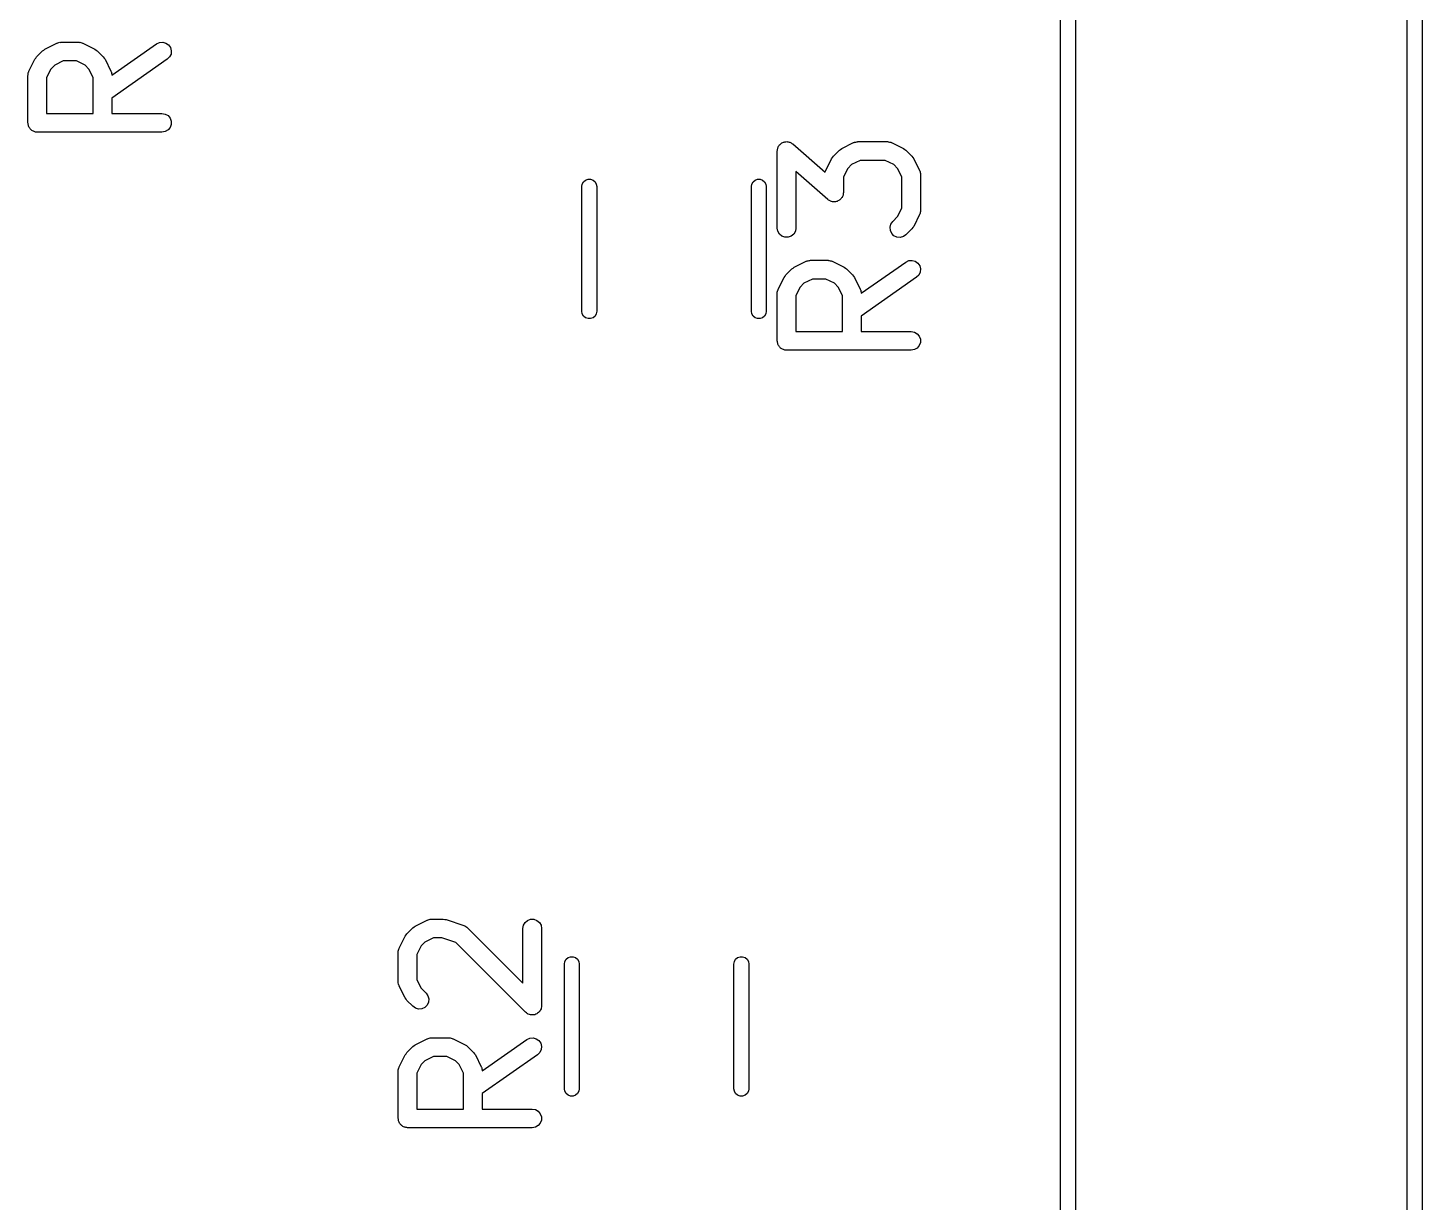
# Model space of a CAD drawing. Extents: x 142.1 to 238.7, y -137.2 to -60.7.
# Drawn here: x 172.15 to 183.33, y -90.05 to -80.63 of the extents above; entities that cross this region are included whole.
import ezdxf

# ---------------------------------------------------------------- set-up
doc = ezdxf.new("R2010")
doc.units = 0
doc.header["$MEASUREMENT"] = 0
doc.layers.add('BLACK', color=7, linetype='CONTINUOUS')

msp = doc.modelspace()

# ---------------------------------------------------------------- linework, layer by layer
at = {"layer": 'Black'}
for p, q in [((180.43, -96.64), (180.43, -63.5)), ((183.33, -63.5), (183.33, -96.64)), ((180.55, -63.56), (180.55, -96.58)), ((183.21, -96.58), (183.21, -63.56)), ((172.217, -80.8589), (172.265, -80.8113)), ((172.265, -80.8113), (172.274, -80.8044)), ((172.274, -80.8044), (172.284, -80.7972)), ((172.284, -80.7972), (172.379, -80.7496)), ((172.379, -80.7496), (172.383, -80.7484)), ((172.383, -80.7484), (172.387, -80.7462)), ((172.387, -80.7462), (172.396, -80.7447)), ((172.396, -80.7447), (172.404, -80.7422)), ((172.404, -80.7422), (172.409, -80.7424)), ((172.409, -80.7424), (172.413, -80.7417)), ((172.413, -80.7417), (172.556, -80.7417)), ((172.556, -80.7417), (172.56, -80.7424)), ((172.56, -80.7424), (172.564, -80.7422)), ((172.564, -80.7422), (172.573, -80.7447)), ((172.573, -80.7447), (172.581, -80.7462)), ((172.581, -80.7462), (172.585, -80.7484)), ((172.585, -80.7484), (172.589, -80.7496)), ((172.589, -80.7496), (172.684, -80.7972)), ((172.684, -80.7972), (172.694, -80.8044)), ((172.694, -80.8044), (172.704, -80.8113)), ((172.704, -80.8113), (172.752, -80.8589)), ((172.821, -81.0061), (173.179, -80.7552)), ((173.179, -80.7552), (173.203, -80.7442)), ((173.203, -80.7442), (173.229, -80.742)), ((173.229, -80.742), (173.254, -80.7487)), ((173.254, -80.7487), (173.275, -80.7636)), ((173.275, -80.7636), (173.29, -80.785)), ((173.295, -80.8361), (173.284, -80.8597)), ((173.29, -80.785), (173.297, -80.8101)), ((173.297, -80.8101), (173.295, -80.8361)), ((172.155, -80.9736), (172.203, -80.8784)), ((172.203, -80.8784), (172.21, -80.8687)), ((172.21, -80.8687), (172.217, -80.8589)), ((172.332, -80.9563), (172.297, -81.0248)), ((172.362, -80.9259), (172.332, -80.9563)), ((172.431, -80.8917), (172.362, -80.9259)), ((172.538, -80.8917), (172.431, -80.8917)), ((172.607, -80.9259), (172.538, -80.8917)), ((172.637, -80.9563), (172.607, -80.9259)), ((172.671, -81.0248), (172.637, -80.9563)), ((172.752, -80.8589), (172.758, -80.8687)), ((172.758, -80.8687), (172.766, -80.8784)), ((172.766, -80.8784), (172.813, -80.9736)), ((173.265, -80.8781), (172.821, -81.189)), ((173.284, -80.8597), (173.265, -80.8781)), ((172.147, -81.0071), (172.148, -81.0029)), ((172.147, -81.3881), (172.147, -81.0071)), ((172.148, -80.9986), (172.15, -80.9901)), ((172.148, -81.0029), (172.148, -80.9986)), ((172.15, -80.9901), (172.152, -80.9815)), ((172.152, -80.9815), (172.154, -80.9777)), ((172.154, -80.9777), (172.155, -80.9736)), ((172.297, -81.0248), (172.297, -81.3131)), ((172.671, -81.3131), (172.671, -81.0248)), ((172.813, -80.9736), (172.815, -80.9777)), ((172.815, -80.9777), (172.817, -80.9815)), ((172.817, -80.9815), (172.818, -80.9901)), ((172.818, -80.9901), (172.821, -80.9986)), ((172.821, -80.9986), (172.82, -81.0029)), ((172.82, -81.0029), (172.821, -81.0061)), ((172.821, -81.189), (172.821, -81.3131)), ((172.149, -81.3946), (172.147, -81.3881)), ((172.149, -81.4011), (172.149, -81.3946)), ((172.151, -81.4073), (172.149, -81.4011)), ((172.152, -81.4137), (172.151, -81.4073)), ((172.297, -81.3131), (172.671, -81.3131)), ((172.821, -81.3131), (173.222, -81.3131)), ((173.222, -81.3131), (173.248, -81.3176)), ((173.248, -81.3176), (173.271, -81.3306)), ((173.271, -81.3306), (173.287, -81.3506)), ((173.287, -81.3506), (173.296, -81.3751)), ((173.296, -81.4011), (173.287, -81.4256)), ((173.296, -81.3751), (173.296, -81.4011)), ((172.155, -81.4194), (172.152, -81.4137)), ((172.157, -81.4256), (172.155, -81.4194)), ((172.162, -81.4306), (172.157, -81.4256)), ((172.165, -81.4363), (172.162, -81.4306)), ((172.17, -81.4405), (172.165, -81.4363)), ((172.174, -81.4455), (172.17, -81.4405)), ((172.18, -81.4488), (172.174, -81.4455)), ((172.185, -81.453), (172.18, -81.4488)), ((172.191, -81.4553), (172.185, -81.453)), ((172.197, -81.4586), (172.191, -81.4553)), ((172.203, -81.4597), (172.197, -81.4586)), ((172.209, -81.462), (172.203, -81.4597)), ((172.216, -81.462), (172.209, -81.462)), ((172.222, -81.4631), (172.216, -81.462)), ((173.222, -81.4631), (172.222, -81.4631)), ((173.248, -81.4586), (173.222, -81.4631)), ((173.271, -81.4455), (173.248, -81.4586)), ((173.287, -81.4256), (173.271, -81.4455)), ((178.157, -81.6143), (178.159, -81.6071)), ((178.157, -82.2333), (178.157, -81.6143)), ((178.159, -81.5997), (178.161, -81.5943)), ((178.159, -81.6071), (178.159, -81.5997)), ((178.161, -81.5943), (178.162, -81.5886)), ((178.162, -81.5886), (178.166, -81.5823)), ((178.166, -81.5823), (178.168, -81.5754)), ((178.168, -81.5754), (178.172, -81.5711)), ((178.172, -81.5711), (178.175, -81.5661)), ((178.175, -81.5661), (178.181, -81.5614)), ((178.181, -81.5614), (178.185, -81.5558)), ((178.185, -81.5558), (178.19, -81.5531)), ((178.19, -81.5531), (178.195, -81.5493)), ((178.195, -81.5493), (178.202, -81.5468)), ((178.202, -81.5468), (178.208, -81.5433)), ((178.208, -81.5433), (178.214, -81.5424)), ((178.214, -81.5424), (178.219, -81.5404)), ((178.219, -81.5404), (178.227, -81.5404)), ((178.227, -81.5404), (178.234, -81.5393)), ((178.234, -81.5393), (178.24, -81.5404)), ((178.24, -81.5404), (178.245, -81.5404)), ((178.245, -81.5404), (178.252, -81.5429)), ((178.252, -81.5429), (178.259, -81.5444)), ((178.259, -81.5444), (178.264, -81.5474)), ((178.264, -81.5474), (178.27, -81.5493)), ((178.27, -81.5493), (178.275, -81.554)), ((178.275, -81.554), (178.282, -81.5578)), ((178.282, -81.5578), (178.542, -81.7853)), ((178.608, -81.6565), (178.656, -81.6089)), ((178.656, -81.6089), (178.665, -81.602)), ((178.665, -81.602), (178.675, -81.5948)), ((178.675, -81.5948), (178.77, -81.5472)), ((178.77, -81.5472), (178.774, -81.546)), ((178.774, -81.546), (178.778, -81.5438)), ((178.778, -81.5438), (178.787, -81.5423)), ((178.787, -81.5423), (178.795, -81.5398)), ((178.795, -81.5398), (178.8, -81.54)), ((178.8, -81.54), (178.804, -81.5393)), ((178.804, -81.5393), (179.042, -81.5393)), ((179.042, -81.5393), (179.046, -81.54)), ((179.046, -81.54), (179.05, -81.5398)), ((179.05, -81.5398), (179.059, -81.5423)), ((179.059, -81.5423), (179.068, -81.5438)), ((179.068, -81.5438), (179.071, -81.546)), ((179.071, -81.546), (179.075, -81.5472)), ((179.075, -81.5472), (179.171, -81.5948)), ((179.171, -81.5948), (179.18, -81.602)), ((179.18, -81.602), (179.19, -81.6089)), ((179.19, -81.6089), (179.238, -81.6565)), ((178.546, -81.7712), (178.594, -81.676)), ((178.594, -81.676), (178.601, -81.6663)), ((178.601, -81.6663), (178.608, -81.6565)), ((178.753, -81.7235), (178.723, -81.754)), ((178.822, -81.6893), (178.753, -81.7235)), ((179.024, -81.6893), (178.822, -81.6893)), ((179.093, -81.7235), (179.024, -81.6893)), ((179.123, -81.754), (179.093, -81.7235)), ((179.238, -81.6565), (179.245, -81.6663)), ((179.245, -81.6663), (179.252, -81.676)), ((179.252, -81.676), (179.299, -81.7712)), ((176.604, -81.8614), (176.62, -81.848)), ((176.62, -81.848), (176.64, -81.8409)), ((176.64, -81.8409), (176.66, -81.8409)), ((176.66, -81.8409), (176.68, -81.848)), ((176.68, -81.848), (176.696, -81.8614)), ((177.964, -81.8614), (177.98, -81.848)), ((177.98, -81.848), (178, -81.8409)), ((178, -81.8409), (178.02, -81.8409)), ((178.02, -81.8409), (178.04, -81.848)), ((178.04, -81.848), (178.056, -81.8614)), ((178.564, -82.0041), (178.307, -81.7796)), ((178.307, -81.7796), (178.307, -82.2333)), ((178.542, -81.7853), (178.543, -81.7791)), ((178.543, -81.7791), (178.545, -81.7754)), ((178.545, -81.7754), (178.546, -81.7712)), ((178.723, -81.754), (178.688, -81.8225)), ((178.688, -81.8225), (178.688, -81.9476)), ((179.157, -81.8225), (179.123, -81.754)), ((179.157, -82.0728), (179.157, -81.8225)), ((179.299, -81.7712), (179.301, -81.7754)), ((179.301, -81.7754), (179.303, -81.7791)), ((179.303, -81.7791), (179.304, -81.7878)), ((179.304, -81.7878), (179.307, -81.7962)), ((179.307, -81.7962), (179.307, -81.8005)), ((179.307, -81.8005), (179.307, -81.8048)), ((179.307, -81.8048), (179.307, -82.0905)), ((176.59, -81.9), (176.594, -81.8795)), ((176.59, -82.9), (176.59, -81.9)), ((176.594, -81.8795), (176.604, -81.8614)), ((176.696, -81.8614), (176.706, -81.8795)), ((176.706, -81.8795), (176.71, -81.9)), ((176.71, -81.9), (176.71, -82.9)), ((177.95, -81.9), (177.954, -81.8795)), ((177.95, -82.9), (177.95, -81.9)), ((177.954, -81.8795), (177.964, -81.8614)), ((178.056, -81.8614), (178.066, -81.8795)), ((178.066, -81.8795), (178.07, -81.9)), ((178.07, -81.9), (178.07, -82.9)), ((178.685, -81.9676), (178.684, -81.9733)), ((178.687, -81.9622), (178.685, -81.9676)), ((178.688, -81.9476), (178.687, -81.9548)), ((178.687, -81.9548), (178.687, -81.9622)), ((178.57, -82.0079), (178.564, -82.0041)), ((178.576, -82.0126), (178.57, -82.0079)), ((178.581, -82.0146), (178.576, -82.0126)), ((178.586, -82.0176), (178.581, -82.0146)), ((178.593, -82.019), (178.586, -82.0176)), ((178.6, -82.0215), (178.593, -82.019)), ((178.606, -82.0215), (178.6, -82.0215)), ((178.612, -82.0226), (178.606, -82.0215)), ((178.619, -82.0215), (178.612, -82.0226)), ((178.626, -82.0215), (178.619, -82.0215)), ((178.632, -82.0195), (178.626, -82.0215)), ((178.638, -82.0186), (178.632, -82.0195)), ((178.644, -82.0151), (178.638, -82.0186)), ((178.651, -82.0126), (178.644, -82.0151)), ((178.655, -82.0089), (178.651, -82.0126)), ((178.66, -82.0061), (178.655, -82.0089)), ((178.665, -82.0005), (178.66, -82.0061)), ((178.671, -81.9958), (178.665, -82.0005)), ((178.674, -81.9908), (178.671, -81.9958)), ((178.677, -81.9865), (178.674, -81.9908)), ((178.68, -81.9796), (178.677, -81.9865)), ((178.684, -81.9733), (178.68, -81.9796)), ((179.123, -82.1413), (179.157, -82.0728)), ((179.069, -82.2016), (179.084, -82.1803)), ((179.084, -82.1803), (179.123, -82.1413)), ((179.299, -82.124), (179.252, -82.2193)), ((179.301, -82.1199), (179.299, -82.124)), ((179.303, -82.1161), (179.301, -82.1199)), ((179.304, -82.1075), (179.303, -82.1161)), ((179.307, -82.0991), (179.304, -82.1075)), ((179.307, -82.0905), (179.307, -82.0947)), ((179.307, -82.0947), (179.307, -82.0991)), ((178.162, -82.259), (178.157, -82.2333)), ((178.175, -82.2815), (178.162, -82.259)), ((178.195, -82.2983), (178.175, -82.2815)), ((178.219, -82.3072), (178.195, -82.2983)), ((178.27, -82.2983), (178.245, -82.3072)), ((178.29, -82.2815), (178.27, -82.2983)), ((178.303, -82.259), (178.29, -82.2815)), ((178.307, -82.2333), (178.303, -82.259)), ((179.062, -82.2268), (179.069, -82.2016)), ((179.065, -82.2527), (179.062, -82.2268)), ((179.076, -82.2764), (179.065, -82.2527)), ((179.094, -82.2948), (179.076, -82.2764)), ((179.118, -82.3058), (179.094, -82.2948)), ((179.144, -82.308), (179.118, -82.3058)), ((179.169, -82.3013), (179.144, -82.308)), ((179.19, -82.2864), (179.169, -82.3013)), ((179.238, -82.2387), (179.19, -82.2864)), ((179.245, -82.2289), (179.238, -82.2387)), ((179.252, -82.2193), (179.245, -82.2289)), ((178.245, -82.3072), (178.219, -82.3072)), ((178.294, -82.5472), (178.389, -82.4996)), ((178.389, -82.4996), (178.393, -82.4984)), ((178.393, -82.4984), (178.397, -82.4962)), ((178.397, -82.4962), (178.406, -82.4947)), ((178.406, -82.4947), (178.414, -82.4922)), ((178.414, -82.4922), (178.419, -82.4924)), ((178.419, -82.4924), (178.423, -82.4917)), ((178.423, -82.4917), (178.566, -82.4917)), ((178.566, -82.4917), (178.57, -82.4924)), ((178.57, -82.4924), (178.574, -82.4922)), ((178.574, -82.4922), (178.583, -82.4947)), ((178.583, -82.4947), (178.591, -82.4962)), ((178.591, -82.4962), (178.595, -82.4984)), ((178.595, -82.4984), (178.599, -82.4996)), ((178.599, -82.4996), (178.694, -82.5472)), ((178.831, -82.7561), (179.189, -82.5052)), ((179.189, -82.5052), (179.213, -82.4942)), ((179.213, -82.4942), (179.239, -82.492)), ((179.239, -82.492), (179.264, -82.4987)), ((179.264, -82.4987), (179.285, -82.5136)), ((179.285, -82.5136), (179.3, -82.535)), ((178.165, -82.7236), (178.213, -82.6284)), ((178.213, -82.6284), (178.22, -82.6187)), ((178.22, -82.6187), (178.227, -82.6089)), ((178.227, -82.6089), (178.275, -82.5613)), ((178.275, -82.5613), (178.284, -82.5544)), ((178.284, -82.5544), (178.294, -82.5472)), ((178.441, -82.6417), (178.372, -82.6759)), ((178.548, -82.6417), (178.441, -82.6417)), ((178.617, -82.6759), (178.548, -82.6417)), ((178.694, -82.5472), (178.704, -82.5544)), ((178.704, -82.5544), (178.714, -82.5613)), ((178.714, -82.5613), (178.762, -82.6089)), ((178.762, -82.6089), (178.768, -82.6187)), ((178.768, -82.6187), (178.776, -82.6284)), ((178.776, -82.6284), (178.823, -82.7236)), ((179.275, -82.6281), (178.831, -82.939)), ((179.294, -82.6097), (179.275, -82.6281)), ((179.305, -82.5861), (179.294, -82.6097)), ((179.3, -82.535), (179.307, -82.5601)), ((179.307, -82.5601), (179.305, -82.5861)), ((178.157, -82.7571), (178.158, -82.7529)), ((178.158, -82.7486), (178.16, -82.7401)), ((178.158, -82.7529), (178.158, -82.7486)), ((178.16, -82.7401), (178.162, -82.7315)), ((178.162, -82.7315), (178.164, -82.7277)), ((178.164, -82.7277), (178.165, -82.7236)), ((178.342, -82.7063), (178.307, -82.7748)), ((178.372, -82.6759), (178.342, -82.7063)), ((178.647, -82.7063), (178.617, -82.6759)), ((178.681, -82.7748), (178.647, -82.7063)), ((178.823, -82.7236), (178.825, -82.7277)), ((178.825, -82.7277), (178.827, -82.7315)), ((178.827, -82.7315), (178.828, -82.7401)), ((178.828, -82.7401), (178.831, -82.7486)), ((178.831, -82.7486), (178.83, -82.7529)), ((178.83, -82.7529), (178.831, -82.7561)), ((178.157, -83.1381), (178.157, -82.7571)), ((178.307, -82.7748), (178.307, -83.0631)), ((178.681, -83.0631), (178.681, -82.7748)), ((176.594, -82.9205), (176.59, -82.9)), ((176.604, -82.9386), (176.594, -82.9205)), ((176.62, -82.952), (176.604, -82.9386)), ((176.64, -82.9591), (176.62, -82.952)), ((176.66, -82.9591), (176.64, -82.9591)), ((176.68, -82.952), (176.66, -82.9591)), ((176.696, -82.9386), (176.68, -82.952)), ((176.706, -82.9205), (176.696, -82.9386)), ((176.71, -82.9), (176.706, -82.9205)), ((177.954, -82.9205), (177.95, -82.9)), ((177.964, -82.9386), (177.954, -82.9205)), ((177.98, -82.952), (177.964, -82.9386)), ((178, -82.9591), (177.98, -82.952)), ((178.02, -82.9591), (178, -82.9591)), ((178.04, -82.952), (178.02, -82.9591)), ((178.056, -82.9386), (178.04, -82.952)), ((178.066, -82.9205), (178.056, -82.9386)), ((178.07, -82.9), (178.066, -82.9205)), ((178.831, -82.939), (178.831, -83.0631)), ((178.307, -83.0631), (178.681, -83.0631)), ((178.831, -83.0631), (179.232, -83.0631)), ((179.232, -83.0631), (179.258, -83.0676)), ((179.258, -83.0676), (179.281, -83.0806)), ((179.281, -83.0806), (179.297, -83.1006)), ((178.159, -83.1446), (178.157, -83.1381)), ((178.159, -83.1511), (178.159, -83.1446)), ((178.161, -83.1573), (178.159, -83.1511)), ((178.162, -83.1637), (178.161, -83.1573)), ((178.165, -83.1694), (178.162, -83.1637)), ((178.167, -83.1756), (178.165, -83.1694)), ((178.172, -83.1806), (178.167, -83.1756)), ((178.175, -83.1863), (178.172, -83.1806)), ((178.18, -83.1905), (178.175, -83.1863)), ((178.184, -83.1955), (178.18, -83.1905)), ((178.19, -83.1988), (178.184, -83.1955)), ((178.195, -83.203), (178.19, -83.1988)), ((179.281, -83.1955), (179.258, -83.2086)), ((179.297, -83.1756), (179.281, -83.1955)), ((179.297, -83.1006), (179.306, -83.1251)), ((179.306, -83.1511), (179.297, -83.1756)), ((179.306, -83.1251), (179.306, -83.1511)), ((178.201, -83.2053), (178.195, -83.203)), ((178.207, -83.2086), (178.201, -83.2053)), ((178.213, -83.2097), (178.207, -83.2086)), ((178.219, -83.212), (178.213, -83.2097)), ((178.226, -83.212), (178.219, -83.212)), ((178.232, -83.2131), (178.226, -83.212)), ((179.232, -83.2131), (178.232, -83.2131)), ((179.258, -83.2086), (179.232, -83.2131)), ((175.349, -87.7872), (175.353, -87.786)), ((175.353, -87.786), (175.357, -87.7838)), ((175.357, -87.7838), (175.366, -87.7823)), ((175.366, -87.7823), (175.374, -87.7798)), ((175.374, -87.7798), (175.379, -87.78)), ((175.379, -87.78), (175.383, -87.7793)), ((175.383, -87.7793), (175.478, -87.7793)), ((175.478, -87.7793), (175.49, -87.7814)), ((175.49, -87.7814), (175.502, -87.7831)), ((175.502, -87.7831), (175.645, -87.8308)), ((176.155, -87.7893), (176.179, -87.7804)), ((176.179, -87.7804), (176.205, -87.7804)), ((176.205, -87.7804), (176.23, -87.7893)), ((175.18, -87.9063), (175.187, -87.8965)), ((175.187, -87.8965), (175.235, -87.8489)), ((175.235, -87.8489), (175.244, -87.842)), ((175.244, -87.842), (175.254, -87.8348)), ((175.254, -87.8348), (175.349, -87.7872)), ((175.645, -87.8308), (175.648, -87.8328)), ((175.648, -87.8328), (175.653, -87.8339)), ((175.653, -87.8339), (175.66, -87.839)), ((175.66, -87.839), (175.668, -87.8432)), ((175.668, -87.8432), (175.67, -87.8464)), ((175.67, -87.8464), (175.674, -87.8489)), ((175.674, -87.8489), (176.117, -88.2923)), ((176.117, -87.8543), (176.122, -87.8286)), ((176.117, -88.2923), (176.117, -87.8543)), ((176.122, -87.8286), (176.135, -87.8061)), ((176.135, -87.8061), (176.155, -87.7893)), ((176.23, -87.7893), (176.25, -87.8061)), ((176.25, -87.8061), (176.263, -87.8286)), ((176.263, -87.8286), (176.267, -87.8543)), ((176.267, -87.8543), (176.267, -88.4733)), ((175.125, -88.0112), (175.173, -87.916)), ((175.173, -87.916), (175.18, -87.9063)), ((175.302, -87.9939), (175.267, -88.0625)), ((175.332, -87.9635), (175.302, -87.9939)), ((175.401, -87.9293), (175.332, -87.9635)), ((175.466, -87.9293), (175.401, -87.9293)), ((175.58, -87.9675), (175.466, -87.9293)), ((176.139, -88.5264), (175.58, -87.9675)), ((175.117, -88.0448), (175.118, -88.0405)), ((175.117, -88.2829), (175.117, -88.0448)), ((175.118, -88.0362), (175.12, -88.0278)), ((175.118, -88.0405), (175.118, -88.0362)), ((175.12, -88.0278), (175.122, -88.0191)), ((175.122, -88.0191), (175.124, -88.0154)), ((175.124, -88.0154), (175.125, -88.0112)), ((175.267, -88.0625), (175.267, -88.2652)), ((176.45, -88.14), (176.454, -88.1195)), ((176.454, -88.1195), (176.464, -88.1014)), ((176.464, -88.1014), (176.48, -88.088)), ((176.48, -88.088), (176.5, -88.0809)), ((176.5, -88.0809), (176.52, -88.0809)), ((176.52, -88.0809), (176.54, -88.088)), ((176.54, -88.088), (176.556, -88.1014)), ((176.556, -88.1014), (176.566, -88.1195)), ((176.566, -88.1195), (176.57, -88.14)), ((177.81, -88.14), (177.814, -88.1195)), ((177.814, -88.1195), (177.824, -88.1014)), ((177.824, -88.1014), (177.84, -88.088)), ((177.84, -88.088), (177.86, -88.0809)), ((177.86, -88.0809), (177.88, -88.0809)), ((177.88, -88.0809), (177.9, -88.088)), ((177.9, -88.088), (177.916, -88.1014)), ((177.916, -88.1014), (177.926, -88.1195)), ((177.926, -88.1195), (177.93, -88.14)), ((176.45, -89.14), (176.45, -88.14)), ((176.57, -88.14), (176.57, -89.14)), ((177.81, -89.14), (177.81, -88.14)), ((177.93, -88.14), (177.93, -89.14)), ((175.118, -88.2871), (175.117, -88.2829)), ((175.118, -88.2914), (175.118, -88.2871)), ((175.12, -88.2999), (175.118, -88.2914)), ((175.122, -88.3085), (175.12, -88.2999)), ((175.124, -88.3123), (175.122, -88.3085)), ((175.125, -88.3164), (175.124, -88.3123)), ((175.173, -88.4116), (175.125, -88.3164)), ((175.267, -88.2652), (175.302, -88.3337)), ((175.302, -88.3337), (175.341, -88.3727)), ((175.18, -88.4213), (175.173, -88.4116)), ((175.187, -88.4311), (175.18, -88.4213)), ((175.235, -88.4787), (175.187, -88.4311)), ((175.341, -88.3727), (175.356, -88.394)), ((175.36, -88.4451), (175.349, -88.4687)), ((175.356, -88.394), (175.362, -88.4192)), ((175.362, -88.4192), (175.36, -88.4451)), ((175.256, -88.4937), (175.235, -88.4787)), ((175.281, -88.5004), (175.256, -88.4937)), ((175.307, -88.4982), (175.281, -88.5004)), ((175.331, -88.4872), (175.307, -88.4982)), ((175.349, -88.4687), (175.331, -88.4872)), ((176.147, -88.532), (176.139, -88.5264)), ((176.155, -88.5383), (176.147, -88.532)), ((176.158, -88.5394), (176.155, -88.5383)), ((176.161, -88.5413), (176.158, -88.5394)), ((176.17, -88.5438), (176.161, -88.5413)), ((176.179, -88.5472), (176.17, -88.5438)), ((176.183, -88.5472), (176.179, -88.5472)), ((176.186, -88.548), (176.183, -88.5472)), ((176.196, -88.5472), (176.186, -88.548)), ((176.205, -88.5472), (176.196, -88.5472)), ((176.209, -88.5461), (176.205, -88.5472)), ((176.212, -88.5458), (176.209, -88.5461)), ((176.221, -88.5416), (176.212, -88.5458)), ((176.23, -88.5383), (176.221, -88.5416)), ((176.232, -88.5362), (176.23, -88.5383)), ((176.235, -88.5348), (176.232, -88.5362)), ((176.242, -88.5278), (176.235, -88.5348)), ((176.25, -88.5215), (176.242, -88.5278)), ((176.251, -88.5187), (176.25, -88.5215)), ((176.254, -88.5164), (176.251, -88.5187)), ((176.258, -88.5075), (176.254, -88.5164)), ((176.263, -88.499), (176.258, -88.5075)), ((176.265, -88.4927), (176.263, -88.4957)), ((176.263, -88.4957), (176.263, -88.499)), ((176.266, -88.483), (176.265, -88.4927)), ((176.267, -88.4733), (176.266, -88.483)), ((175.244, -88.7944), (175.254, -88.7872)), ((175.254, -88.7872), (175.349, -88.7396)), ((175.349, -88.7396), (175.353, -88.7384)), ((175.353, -88.7384), (175.357, -88.7362)), ((175.357, -88.7362), (175.366, -88.7347)), ((175.366, -88.7347), (175.374, -88.7322)), ((175.374, -88.7322), (175.379, -88.7324)), ((175.379, -88.7324), (175.383, -88.7317)), ((175.383, -88.7317), (175.526, -88.7317)), ((175.526, -88.7317), (175.53, -88.7324)), ((175.53, -88.7324), (175.534, -88.7322)), ((175.534, -88.7322), (175.543, -88.7347)), ((175.543, -88.7347), (175.551, -88.7362)), ((175.551, -88.7362), (175.555, -88.7384)), ((175.555, -88.7384), (175.559, -88.7396)), ((175.559, -88.7396), (175.654, -88.7872)), ((175.654, -88.7872), (175.664, -88.7944)), ((175.791, -88.9961), (176.149, -88.7452)), ((176.149, -88.7452), (176.173, -88.7342)), ((176.173, -88.7342), (176.199, -88.732)), ((176.199, -88.732), (176.224, -88.7387)), ((176.224, -88.7387), (176.245, -88.7536)), ((176.245, -88.7536), (176.26, -88.775)), ((176.26, -88.775), (176.267, -88.8001)), ((175.125, -88.9636), (175.173, -88.8684)), ((175.173, -88.8684), (175.18, -88.8587)), ((175.18, -88.8587), (175.187, -88.8489)), ((175.187, -88.8489), (175.235, -88.8013)), ((175.235, -88.8013), (175.244, -88.7944)), ((175.401, -88.8817), (175.332, -88.9159)), ((175.508, -88.8817), (175.401, -88.8817)), ((175.577, -88.9159), (175.508, -88.8817)), ((175.664, -88.7944), (175.674, -88.8013)), ((175.674, -88.8013), (175.722, -88.8489)), ((175.722, -88.8489), (175.728, -88.8587)), ((175.728, -88.8587), (175.736, -88.8684)), ((175.736, -88.8684), (175.783, -88.9636)), ((176.235, -88.8681), (175.791, -89.179)), ((176.254, -88.8497), (176.235, -88.8681)), ((176.265, -88.8261), (176.254, -88.8497)), ((176.267, -88.8001), (176.265, -88.8261)), ((175.117, -88.9971), (175.118, -88.9929)), ((175.117, -89.3781), (175.117, -88.9971)), ((175.118, -88.9886), (175.12, -88.9801)), ((175.118, -88.9929), (175.118, -88.9886)), ((175.12, -88.9801), (175.122, -88.9715)), ((175.122, -88.9715), (175.124, -88.9677)), ((175.124, -88.9677), (175.125, -88.9636)), ((175.302, -88.9463), (175.267, -89.0148)), ((175.267, -89.0148), (175.267, -89.3031)), ((175.332, -88.9159), (175.302, -88.9463)), ((175.607, -88.9463), (175.577, -88.9159)), ((175.641, -89.0148), (175.607, -88.9463)), ((175.641, -89.3031), (175.641, -89.0148)), ((175.783, -88.9636), (175.785, -88.9677)), ((175.785, -88.9677), (175.787, -88.9715)), ((175.787, -88.9715), (175.788, -88.9801)), ((175.788, -88.9801), (175.791, -88.9886)), ((175.791, -88.9886), (175.79, -88.9929)), ((175.79, -88.9929), (175.791, -88.9961)), ((175.791, -89.179), (175.791, -89.3031)), ((176.454, -89.1605), (176.45, -89.14)), ((176.464, -89.1786), (176.454, -89.1605)), ((176.48, -89.192), (176.464, -89.1786)), ((176.5, -89.1991), (176.48, -89.192)), ((176.52, -89.1991), (176.5, -89.1991)), ((176.54, -89.192), (176.52, -89.1991)), ((176.556, -89.1786), (176.54, -89.192)), ((176.566, -89.1605), (176.556, -89.1786)), ((176.57, -89.14), (176.566, -89.1605)), ((177.814, -89.1605), (177.81, -89.14)), ((177.824, -89.1786), (177.814, -89.1605)), ((177.84, -89.192), (177.824, -89.1786)), ((177.86, -89.1991), (177.84, -89.192)), ((177.88, -89.1991), (177.86, -89.1991)), ((177.9, -89.192), (177.88, -89.1991)), ((177.916, -89.1786), (177.9, -89.192)), ((177.926, -89.1605), (177.916, -89.1786)), ((177.93, -89.14), (177.926, -89.1605)), ((175.267, -89.3031), (175.641, -89.3031)), ((175.791, -89.3031), (176.192, -89.3031)), ((176.192, -89.3031), (176.218, -89.3076)), ((176.218, -89.3076), (176.241, -89.3206)), ((176.241, -89.3206), (176.257, -89.3406)), ((176.257, -89.3406), (176.266, -89.3651)), ((175.119, -89.3846), (175.117, -89.3781)), ((175.119, -89.3911), (175.119, -89.3846)), ((175.121, -89.3973), (175.119, -89.3911)), ((175.122, -89.4037), (175.121, -89.3973)), ((175.125, -89.4094), (175.122, -89.4037)), ((175.127, -89.4156), (175.125, -89.4094)), ((175.132, -89.4206), (175.127, -89.4156)), ((175.135, -89.4263), (175.132, -89.4206)), ((175.14, -89.4305), (175.135, -89.4263)), ((175.144, -89.4355), (175.14, -89.4305)), ((175.15, -89.4388), (175.144, -89.4355)), ((175.155, -89.443), (175.15, -89.4388)), ((175.161, -89.4453), (175.155, -89.443)), ((175.167, -89.4486), (175.161, -89.4453)), ((175.173, -89.4497), (175.167, -89.4486)), ((175.179, -89.452), (175.173, -89.4497)), ((175.186, -89.452), (175.179, -89.452)), ((175.192, -89.4531), (175.186, -89.452)), ((176.192, -89.4531), (175.192, -89.4531)), ((176.218, -89.4486), (176.192, -89.4531)), ((176.241, -89.4355), (176.218, -89.4486)), ((176.257, -89.4156), (176.241, -89.4355)), ((176.266, -89.3911), (176.257, -89.4156)), ((176.266, -89.3651), (176.266, -89.3911))]:
    msp.add_line(p, q, dxfattribs=at)

doc.saveas('drawing.dxf')
